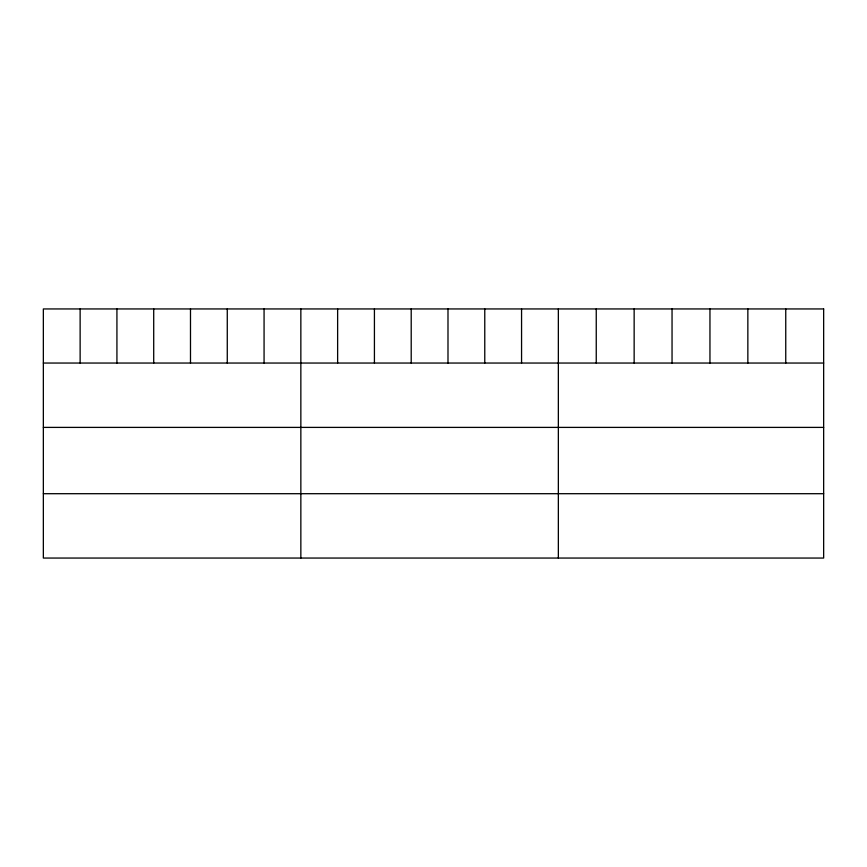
<?xml version="1.0" encoding="UTF-8"?>
<svg xmlns="http://www.w3.org/2000/svg" width="867" height="867" viewBox="0 0 867 867"><rect width="100%" height="100%" fill="white"/><g stroke="black" fill="none" stroke-linecap="round" stroke-linejoin="round"><path stroke-width="1.3" d="M43.35 363.045L823.65 363.045M43.35 427.398L823.65 427.398M43.35 493.702L823.65 493.702M785.751 308.945L785.751 363.045M747.853 308.945L747.853 363.045M709.954 308.945L709.954 363.045M672.044 308.945L672.044 363.045M634.145 308.945L634.145 363.045M596.247 308.945L596.247 363.045M558.348 308.945L558.348 558.055M521.566 308.945L521.566 363.045M484.772 308.945L484.772 363.045M447.99 308.945L447.99 363.045M411.207 308.945L411.207 363.045M374.425 308.945L374.425 363.045M337.631 308.945L337.631 363.045M300.849 308.945L300.849 558.055M264.067 308.945L264.067 363.045M227.273 308.945L227.273 363.045M190.491 308.945L190.491 363.045M153.708 308.945L153.708 363.045M116.926 308.945L116.926 363.045M80.132 308.945L80.132 363.045M823.65 308.945L43.35 308.945L43.35 558.055L823.65 558.055L823.65 308.945"/></g></svg>
